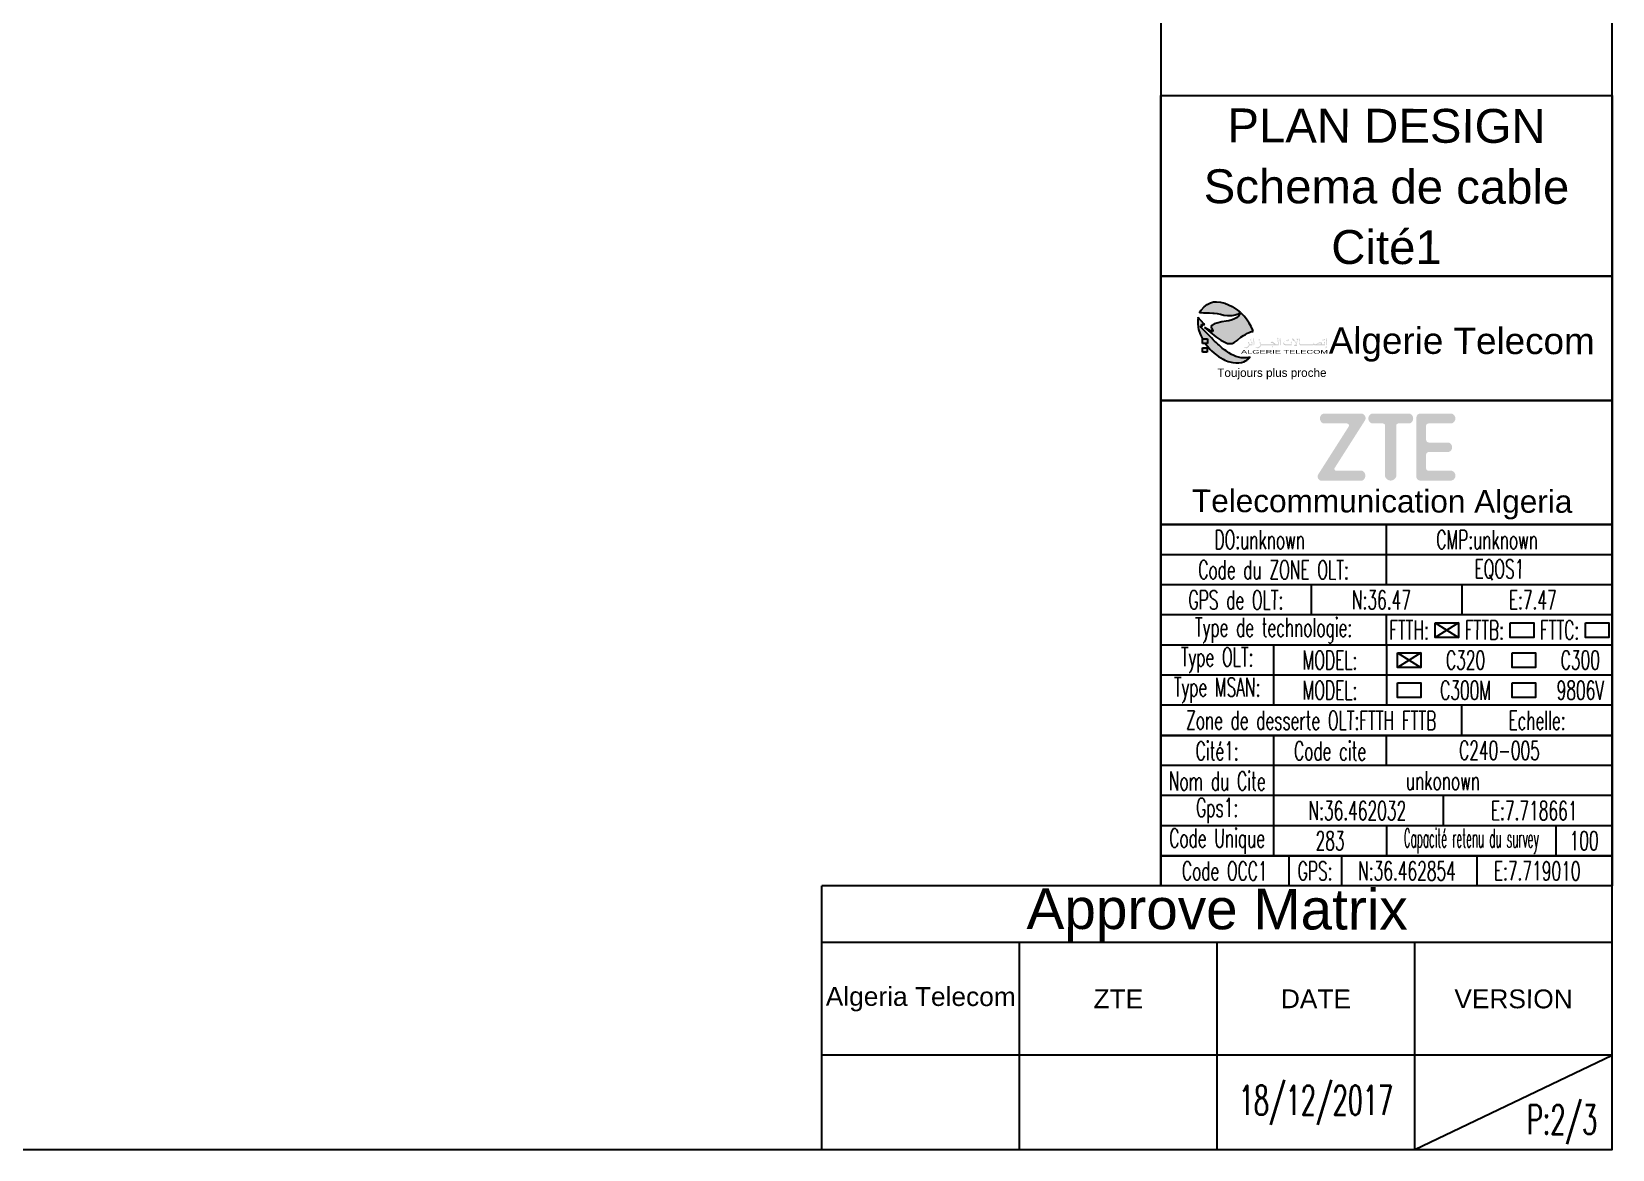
# Model space of a CAD drawing. Header units: millimetres. Extents: x -1989 to 1812, y -2461 to 746.
# Drawn here: x -1000 to -580, y -297 to 0 of the extents above; entities that cross this region are included whole.
import ezdxf
from ezdxf.enums import TextEntityAlignment as Align

# ---------------------------------------------------------------- set-up
doc = ezdxf.new("R2010")
doc.units = ezdxf.units.MM
doc.layers.get('0').update_dxf_attribs({"lineweight": 25, "true_color": 0xffffff})
doc.styles.add('textstyle100', font='')
doc.styles.add('textstyle101', font='')
doc.styles.add('textstyle15', font='romans', dxfattribs={"width": 0.6})
doc.styles.add('textstyle16', font='romans', dxfattribs={"width": 0.6})
doc.styles.add('textstyle17', font='romans', dxfattribs={"width": 0.6})
doc.styles.add('textstyle18', font='romans', dxfattribs={"width": 0.6})
doc.styles.add('textstyle19', font='romans', dxfattribs={"width": 0.6})
doc.styles.add('textstyle20', font='romans', dxfattribs={"width": 0.6})
doc.styles.add('textstyle21', font='romans', dxfattribs={"width": 0.6})
doc.styles.add('textstyle22', font='romans', dxfattribs={"width": 0.6})
doc.styles.add('textstyle23', font='romans', dxfattribs={"width": 0.6})
doc.styles.add('textstyle24', font='romans', dxfattribs={"width": 0.6})
doc.styles.add('textstyle25', font='romans', dxfattribs={"width": 0.6})
doc.styles.add('textstyle26', font='romans', dxfattribs={"width": 0.6})
doc.styles.add('textstyle27', font='romans', dxfattribs={"width": 0.6})
doc.styles.add('textstyle28', font='romans', dxfattribs={"width": 0.6})
doc.styles.add('textstyle29', font='romans', dxfattribs={"width": 0.6})
doc.styles.add('textstyle30', font='romans', dxfattribs={"width": 0.6})
doc.styles.add('textstyle31', font='romans', dxfattribs={"width": 0.6})
doc.styles.add('textstyle32', font='romans', dxfattribs={"width": 0.6})
doc.styles.add('textstyle33', font='romans', dxfattribs={"width": 0.6})
doc.styles.add('textstyle34', font='romans', dxfattribs={"width": 0.6})
doc.styles.add('textstyle35', font='romans', dxfattribs={"width": 0.6})
doc.styles.add('textstyle36', font='romans', dxfattribs={"width": 0.4})
doc.styles.add('textstyle37', font='romans', dxfattribs={"width": 0.6})
doc.styles.add('textstyle38', font='romans', dxfattribs={"width": 0.6})
doc.styles.add('textstyle39', font='romans', dxfattribs={"width": 0.6})
doc.styles.add('textstyle40', font='romans', dxfattribs={"width": 0.6})
doc.styles.add('textstyle41', font='romans', dxfattribs={"width": 0.6})
doc.styles.add('textstyle42', font='romans', dxfattribs={"width": 0.6})
doc.styles.add('textstyle43', font='romans', dxfattribs={"width": 0.6})
doc.styles.add('textstyle44', font='romans', dxfattribs={"width": 0.6})
doc.styles.add('textstyle45', font='romans', dxfattribs={"width": 0.6})
doc.styles.add('textstyle46', font='romans', dxfattribs={"width": 0.6})
doc.styles.add('textstyle47', font='romans', dxfattribs={"width": 0.6})
doc.styles.add('textstyle48', font='romans', dxfattribs={"width": 0.6})
doc.styles.add('textstyle49', font='romans', dxfattribs={"width": 0.6})
doc.styles.add('textstyle50', font='romans', dxfattribs={"width": 0.6})
doc.styles.add('textstyle51', font='romans', dxfattribs={"width": 0.6})
doc.styles.add('textstyle87', font='')
doc.styles.add('textstyle88', font='')
doc.styles.add('textstyle89', font='')
doc.styles.add('textstyle90', font='')
doc.styles.add('textstyle91', font='')
doc.styles.add('textstyle92', font='')
doc.styles.add('textstyle93', font='')
doc.styles.add('textstyle94', font='')
doc.styles.add('textstyle95', font='romans', dxfattribs={"width": 0.6})
doc.styles.add('textstyle96', font='romans', dxfattribs={"width": 0.6})
doc.styles.add('textstyle98', font='')
doc.styles.add('textstyle99', font='', dxfattribs={"width": 1.8})
doc.styles.get('textstyle100').set_extended_font_data('Arial')
doc.styles.get('textstyle101').set_extended_font_data('Arial')
doc.styles.get('textstyle87').set_extended_font_data('Arial')
doc.styles.get('textstyle88').set_extended_font_data('Arial')
doc.styles.get('textstyle89').set_extended_font_data('Arial')
doc.styles.get('textstyle90').set_extended_font_data('Arial')
doc.styles.get('textstyle91').set_extended_font_data('Arial')
doc.styles.get('textstyle92').set_extended_font_data('Arial')
doc.styles.get('textstyle93').set_extended_font_data('Arial')
doc.styles.get('textstyle94').set_extended_font_data('Arial')
doc.styles.get('textstyle98').set_extended_font_data('Arial')
doc.styles.get('textstyle99').set_extended_font_data('Arial')

# ---------------------------------------------------------------- blocks, each defined once
blk = doc.blocks.new('AT LOGO')
at = {"linetype": 'Continuous', "true_color": 0x0000ff}
h = blk.add_hatch(color=5, dxfattribs=at)
h.paths.add_polyline_path([(9.49, -4.04), (9.01, -3.78), (8.54, -3.58), (7.95, -3.43), (7.42, -3.39), (7.03, -3.41), (6.64, -3.53), (6.19, -3.75), (5.76, -4.07), (5.37, -4.49), (5.15, -4.85), (5.32, -4.87), (5.67, -4.89), (6.01, -4.9), (6.48, -4.9), (6.95, -4.94), (7.12, -4.96), (7.55, -5), (7.94, -5.1), (8.39, -5.21), (8.88, -5.27), (9.46, -5.27), (9.88, -5.18), (10.16, -5.09), (10.44, -4.9), (10.55, -4.77), (10.19, -4.52)], flags=0)
h.paths.add_polyline_path([(9.41, -10.38), (9.07, -10.18), (8.69, -9.92), (8.46, -9.76), (8.18, -9.54), (7.99, -9.38), (7.75, -9.15), (7.6, -9.02), (7.37, -8.81), (7.16, -8.61), (6.98, -8.43), (6.73, -8.18), (5.98, -7.41), (5.39, -6.81), (5.33, -6.69), (5.33, -6.6), (5.37, -6.59), (5.49, -6.6), (5.62, -6.64), (5.5, -6.56), (5.46, -6.51), (5.44, -6.48), (5.43, -6.42), (5.46, -6.41), (5.51, -6.41), (5.58, -6.43), (5.83, -6.45), (5.74, -6.31), (4.99, -5.47), (4.96, -5.45), (4.96, -5.47), (4.92, -5.8), (4.92, -6.26), (5, -6.79), (5.04, -7.07), (5.2, -7.56), (5.28, -7.8), (5.56, -8.3), (6.24, -8.3), (6.24, -8.93), (5.93, -8.93), (6.22, -9.3), (6.57, -9.72), (6.74, -9.92), (7.09, -10.24), (7.69, -10.66), (8.28, -11.01), (8.51, -11.14), (8.96, -11.32), (9.6, -11.47), (9.99, -11.51), (10.39, -11.51), (10.75, -11.47), (11.06, -11.38), (11.28, -11.26), (11.46, -11.16), (11.64, -11.01), (11.72, -10.94), (11.91, -10.75), (11.67, -10.8), (11.44, -10.86), (11.17, -10.86), (10.93, -10.86), (10.68, -10.83), (10.32, -10.75), (10, -10.65), (9.72, -10.52)], flags=0)
at = {"true_color": 0x009900}
h = blk.add_hatch(color=94, dxfattribs=at)
h.paths.add_polyline_path([(12.24, -7.18), (12, -6.67), (11.75, -6.22), (11.49, -5.84), (11.27, -5.54), (11.07, -5.31), (10.85, -5.08), (10.64, -4.84), (10.38, -5.27), (10.08, -5.51), (9.81, -5.67), (9.51, -5.81), (9.07, -5.93), (8.7, -5.99), (8.13, -6.06), (7.45, -6.24), (7.1, -6.33), (6.8, -6.54), (6.72, -6.67), (6.7, -6.75), (6.7, -6.82), (6.74, -6.9), (6.88, -7.11), (6.94, -7.18), (6.94, -7.24), (6.93, -7.3), (6.9, -7.34), (6.85, -7.34), (6.75, -7.33), (6.69, -7.29), (5.81, -6.8), (6.56, -7.41), (7.32, -8.04), (8.01, -8.49), (8.51, -8.78), (8.88, -8.92), (9.02, -8.95), (9.3, -8.95), (9.51, -8.92), (9.78, -8.8), (10.02, -8.63), (10.16, -8.52), (10.25, -8.43), (10.65, -8.11), (10.99, -7.88), (11.27, -7.72), (11.54, -7.56), (11.74, -7.47), (11.95, -7.38), (12.06, -7.34), (12.14, -7.33), (12.3, -7.35)], flags=0)
h.paths.add_polyline_path([(6.24, -8.3), (5.56, -8.3), (5.56, -8.93), (6.24, -8.93)], flags=0)
h.paths.add_polyline_path([(6.19, -9.49), (5.57, -9.49), (5.57, -10.08), (6.19, -10.08)], flags=0)
at = {"linetype": 'Continuous', "true_color": 0x0000ff}
h = blk.add_hatch(color=5, dxfattribs=at)
h.paths.add_polyline_path([(12.18, -8.87), (12.17, -8.83), (12.17, -8.81), (12.16, -8.77), (12.14, -8.73), (12.1, -8.68), (12.09, -8.66), (12.08, -8.66), (12.02, -8.79), (12.05, -8.83), (12.05, -8.83), (12.07, -8.86), (12.08, -8.87), (12.09, -8.88), (12.1, -8.92), (12.11, -8.96), (12.12, -8.96), (12.12, -9.05), (11.78, -9.05), (11.78, -8.94), (11.77, -8.9), (11.77, -8.89), (11.75, -8.83), (11.71, -8.77), (11.68, -8.74), (11.65, -8.71), (11.65, -8.71), (11.64, -8.71), (11.63, -8.73), (11.62, -8.76), (11.62, -8.78), (11.6, -8.83), (11.6, -8.83), (11.62, -8.86), (11.63, -8.87), (11.64, -8.89), (11.66, -8.92), (11.68, -8.94), (11.69, -8.97), (11.71, -9.04), (11.72, -9.04), (11.72, -9.12), (11.71, -9.12), (11.71, -9.13), (11.7, -9.16), (11.69, -9.18), (11.67, -9.21), (11.65, -9.24), (11.65, -9.25), (11.6, -9.3), (11.58, -9.32), (11.54, -9.35), (11.51, -9.37), (11.47, -9.4), (11.41, -9.43), (11.38, -9.44), (11.32, -9.46), (11.21, -9.46), (11.07, -9.43), (11.06, -9.43), (11.05, -9.44), (11.05, -9.45), (11.05, -9.46), (11.05, -9.47), (11.1, -9.48), (11.15, -9.51), (11.27, -9.54), (11.33, -9.56), (11.43, -9.56), (11.47, -9.54), (11.5, -9.53), (11.53, -9.51), (11.56, -9.49), (11.59, -9.47), (11.63, -9.44), (11.67, -9.4), (11.7, -9.37), (11.71, -9.35), (11.74, -9.32), (11.75, -9.28), (11.77, -9.25), (11.78, -9.22), (11.78, -9.17), (12.18, -9.17)], flags=0)
h.paths.add_polyline_path([(12.44, -8.85), (12.43, -8.73), (12.39, -8.36), (12.37, -8.21), (12.37, -8.2), (12.37, -8.2), (12.29, -8.34), (12.29, -8.37), (12.3, -8.48), (12.32, -8.59), (12.34, -8.81), (12.35, -8.86), (12.35, -8.91), (12.35, -8.98), (12.36, -8.98), (12.36, -9.16), (12.35, -9.16), (12.35, -9.19), (12.36, -9.2), (12.37, -9.2), (12.37, -9.19), (12.38, -9.19), (12.39, -9.16), (12.4, -9.15), (12.42, -9.1), (12.43, -9.07), (12.44, -9.03)], flags=0)
h.paths.add_polyline_path([(12.08, -8.47), (12.09, -8.46), (12.09, -8.45), (12.09, -8.44), (12.09, -8.44), (12.07, -8.45), (12.07, -8.45), (12.01, -8.45), (12.01, -8.45), (12, -8.44), (11.97, -8.43), (11.96, -8.42), (11.94, -8.41), (11.94, -8.41), (11.94, -8.39), (11.94, -8.39), (11.97, -8.38), (11.97, -8.38), (12.01, -8.38), (12.01, -8.38), (12.04, -8.4), (12.05, -8.4), (12.06, -8.37), (12.06, -8.33), (12.04, -8.31), (12, -8.31), (11.98, -8.32), (11.96, -8.34), (11.93, -8.36), (11.93, -8.37), (11.91, -8.39), (11.9, -8.4), (11.9, -8.41), (11.9, -8.44), (11.91, -8.46), (11.91, -8.46), (11.93, -8.48), (11.93, -8.48), (11.93, -8.49), (11.92, -8.49), (11.9, -8.51), (11.88, -8.52), (11.87, -8.53), (11.87, -8.55), (11.88, -8.55), (11.93, -8.53), (11.96, -8.52), (11.98, -8.51), (12.04, -8.5), (12.06, -8.48)], flags=0)
h.paths.add_polyline_path([(13.05, -8.36), (12.99, -8.48), (13.13, -8.55), (13.19, -8.43)], flags=0)
h.paths.add_polyline_path([(13.2, -8.72), (13.17, -8.71), (13.13, -8.83), (13.17, -8.89), (13.21, -8.94), (13.23, -8.99), (13.24, -9.05), (13.24, -9.12), (13.23, -9.15), (13.19, -9.23), (13.13, -9.3), (13.09, -9.33), (13.07, -9.35), (13.01, -9.39), (13, -9.4), (12.93, -9.44), (12.85, -9.46), (12.74, -9.46), (12.74, -9.46), (12.6, -9.43), (12.58, -9.43), (12.57, -9.45), (12.57, -9.46), (12.58, -9.47), (12.69, -9.51), (12.76, -9.54), (12.86, -9.56), (12.95, -9.56), (13.03, -9.53), (13.09, -9.49), (13.15, -9.45), (13.23, -9.37), (13.25, -9.34), (13.28, -9.29), (13.3, -9.25), (13.3, -9.22), (13.3, -9.17), (15.69, -9.17), (15.69, -8.99), (15.6, -8.4), (15.64, -8.4), (15.64, -8.37), (15.65, -8.31), (15.65, -8.25), (15.62, -8.23), (15.56, -8.21), (15.53, -8.17), (15.53, -8.15), (15.52, -8.14), (15.51, -8.14), (15.5, -8.16), (15.49, -8.21), (15.48, -8.27), (15.52, -8.36), (15.52, -8.38), (15.53, -8.48), (15.55, -8.65), (15.58, -8.81), (15.61, -9.05), (15.3, -9.05), (15.24, -9), (15.18, -8.94), (15.08, -8.85), (15, -8.79), (14.95, -8.75), (14.9, -8.73), (14.85, -8.71), (14.77, -8.71), (14.73, -8.72), (14.7, -8.73), (14.67, -8.76), (14.66, -8.78), (14.64, -8.8), (14.61, -8.85), (14.61, -8.86), (14.74, -8.86), (14.77, -8.86), (14.86, -8.89), (14.97, -8.95), (15.08, -9.05), (13.3, -9.05), (13.3, -8.94), (13.3, -8.9), (13.28, -8.83)], flags=0)
h.paths.add_polyline_path([(14.95, -9.35), (14.82, -9.28), (14.76, -9.39), (14.89, -9.47)], flags=0)
h.paths.add_polyline_path([(15.95, -8.85), (15.91, -8.35), (15.89, -8.21), (15.88, -8.2), (15.88, -8.2), (15.81, -8.33), (15.8, -8.34), (15.8, -8.37), (15.85, -8.81), (15.87, -8.98), (15.87, -9.19), (15.87, -9.2), (15.89, -9.2), (15.92, -9.13), (15.93, -9.1), (15.95, -9.02)], flags=0)
h.paths.add_polyline_path([(17.42, -8.87), (17.4, -8.79), (17.39, -8.74), (17.37, -8.7), (17.36, -8.69), (17.35, -8.68), (17.34, -8.66), (17.33, -8.65), (17.33, -8.65), (17.32, -8.67), (17.3, -8.71), (17.27, -8.78), (17.27, -8.78), (17.28, -8.79), (17.31, -8.82), (17.32, -8.84), (17.33, -8.86), (17.34, -8.88), (17.36, -8.94), (17.36, -8.94), (17.36, -9.03), (16.61, -9.03), (16.56, -9.02), (16.48, -9), (16.45, -8.98), (16.42, -8.95), (16.4, -8.93), (16.39, -8.91), (16.38, -8.88), (16.37, -8.88), (16.37, -8.81), (16.38, -8.81), (16.39, -8.76), (16.42, -8.69), (16.42, -8.67), (16.4, -8.66), (16.38, -8.69), (16.37, -8.71), (16.34, -8.76), (16.33, -8.81), (16.32, -8.84), (16.31, -8.87), (16.31, -8.96), (16.33, -9.03), (16.37, -9.08), (16.39, -9.1), (16.42, -9.13), (16.48, -9.15), (16.52, -9.16), (16.58, -9.17), (17.42, -9.17)], flags=0)
h.paths.add_polyline_path([(16.87, -8.54), (16.73, -8.47), (16.67, -8.58), (16.81, -8.65)], flags=0)
h.paths.add_polyline_path([(17.05, -8.46), (16.92, -8.39), (16.86, -8.51), (16.99, -8.58)], flags=0)
h.paths.add_polyline_path([(17.68, -8.37), (17.61, -8.3), (17.55, -8.25), (17.51, -8.25), (17.49, -8.28), (17.49, -8.3), (17.49, -8.41), (17.5, -8.42), (17.51, -8.45), (17.53, -8.48), (17.56, -8.51), (17.62, -8.57), (17.64, -8.59), (17.65, -8.59), (17.68, -8.59), (17.71, -8.58), (17.74, -8.58), (17.74, -8.59), (17.75, -8.6), (17.76, -8.61), (17.77, -8.62), (17.79, -8.64), (17.79, -8.65), (17.81, -8.66), (17.81, -8.68), (17.83, -8.71), (17.84, -8.72), (17.86, -8.75), (17.97, -8.94), (17.97, -8.96), (17.94, -9), (17.87, -9.06), (17.8, -9.11), (17.75, -9.13), (17.74, -9.19), (17.73, -9.22), (17.73, -9.28), (17.85, -9.28), (17.98, -9.26), (18.08, -9.24), (18.1, -9.24), (18.1, -9.21), (18.1, -9.09), (18.09, -9.03), (18.05, -8.96), (18.05, -8.94), (18.09, -8.87), (18.12, -8.8), (18.15, -8.73), (18.16, -8.66), (18.16, -8.63), (18.17, -8.55), (18.17, -8.47), (18.21, -8.48), (18.22, -8.48), (18.25, -8.36), (18.25, -8.34), (18.17, -8.3), (18.14, -8.28), (18.13, -8.27), (18.12, -8.25), (18.12, -8.24), (18.11, -8.24), (18.1, -8.24), (18.1, -8.24), (18.07, -8.32), (18.07, -8.35), (18.07, -8.41), (18.1, -8.43), (18.1, -8.43), (18.1, -8.57), (18.09, -8.66), (18.05, -8.8), (18.03, -8.86), (18.02, -8.87), (18.01, -8.87), (17.96, -8.78), (17.9, -8.68), (17.8, -8.52)], flags=0)
h.paths.add_polyline_path([(18.01, -9.01), (18.01, -9.01), (18.01, -9.02), (18.01, -9.03), (18.03, -9.06), (18.03, -9.07), (18.04, -9.08), (18.04, -9.08), (18.04, -9.12), (18.04, -9.12), (18.03, -9.13), (18.02, -9.13), (18, -9.14), (17.97, -9.14), (17.97, -9.15), (17.85, -9.15), (17.85, -9.14), (17.86, -9.14), (17.87, -9.14), (17.89, -9.12), (17.95, -9.07), (17.99, -9.03)], flags=0)
h.paths.add_polyline_path([(18.44, -8.31), (18.42, -8.22), (18.42, -8.21), (18.41, -8.21), (18.31, -8.36), (18.34, -8.39), (18.35, -8.41), (18.37, -8.45), (18.39, -8.51), (18.4, -8.66), (18.42, -8.93), (18.43, -9.02), (18.44, -9.06), (18.45, -9.08), (18.46, -9.1), (18.48, -9.13), (18.49, -9.15), (18.51, -9.16), (18.54, -9.17), (20.26, -9.17), (20.29, -9.16), (20.32, -9.15), (20.34, -9.13), (20.35, -9.13), (20.35, -9.13), (20.41, -9.16), (20.45, -9.17), (21.84, -9.17), (21.84, -8.87), (21.83, -8.81), (21.82, -8.78), (21.8, -8.74), (21.77, -8.7), (21.76, -8.67), (21.75, -8.67), (21.75, -8.68), (21.69, -8.8), (21.69, -8.8), (21.72, -8.83), (21.72, -8.84), (21.74, -8.86), (21.75, -8.88), (21.76, -8.91), (21.77, -8.93), (21.78, -8.96), (21.78, -8.96), (21.78, -9.05), (21.45, -9.05), (21.45, -8.92), (21.44, -8.88), (21.42, -8.85), (21.4, -8.82), (21.39, -8.81), (21.36, -8.79), (21.34, -8.77), (21.29, -8.76), (21.17, -8.76), (21.11, -8.77), (21.04, -8.8), (20.99, -8.83), (20.93, -8.87), (20.86, -8.92), (20.76, -8.97), (20.69, -9), (20.64, -9.01), (20.61, -9.02), (20.58, -9.03), (20.49, -9.03), (20.46, -9.02), (20.45, -9.01), (20.44, -9.01), (20.4, -8.97), (20.4, -8.96), (20.39, -8.95), (20.38, -8.94), (20.37, -8.91), (20.35, -8.88), (20.35, -8.85), (20.34, -8.83), (20.34, -8.82), (20.33, -8.81), (20.33, -8.81), (20.32, -8.82), (20.3, -8.85), (20.3, -8.89), (20.31, -8.94), (20.31, -8.96), (20.3, -8.99), (20.29, -9.01), (20.28, -9.01), (20.26, -9.02), (20.24, -9.05), (18.55, -9.05), (18.52, -9), (18.5, -8.96), (18.48, -8.82), (18.47, -8.66), (18.46, -8.45)], flags=0)
h.paths.add_polyline_path([(20.8, -9.03), (20.81, -9.03), (20.88, -8.99), (20.96, -8.95), (21, -8.93), (21.01, -8.93), (21.07, -8.91), (21.11, -8.9), (21.11, -8.9), (21.21, -8.9), (21.21, -8.9), (21.23, -8.91), (21.26, -8.92), (21.27, -8.92), (21.28, -8.93), (21.29, -8.93), (21.31, -8.94), (21.31, -8.95), (21.32, -8.95), (21.32, -9), (21.31, -9), (21.3, -9.01), (21.29, -9.01), (21.28, -9.02), (21.23, -9.03), (21.23, -9.03), (20.8, -9.03)], flags=0)
h.paths.add_polyline_path([(22.06, -8.36), (22.05, -8.22), (22.04, -8.2), (22.04, -8.2), (21.97, -8.34), (21.96, -8.35), (21.96, -8.37), (22.01, -8.82), (22.02, -8.98), (22.02, -9.2), (22.03, -9.2), (22.05, -9.2), (22.08, -9.13), (22.09, -9.1), (22.11, -9.03), (22.11, -8.86)], flags=0)
h.paths.add_polyline_path([(21.84, -8.39), (21.71, -8.32), (21.64, -8.44), (21.78, -8.51)], flags=0)
h.paths.add_polyline_path([(21.66, -8.47), (21.52, -8.4), (21.46, -8.51), (21.6, -8.58)], flags=0)
h.paths.add_polyline_path([(22.07, -9.34), (22.06, -9.33), (22.05, -9.32), (22.01, -9.32), (21.99, -9.33), (21.97, -9.34), (21.93, -9.39), (21.91, -9.42), (21.91, -9.46), (21.92, -9.47), (21.92, -9.48), (21.93, -9.48), (21.94, -9.49), (21.95, -9.5), (21.95, -9.5), (21.94, -9.5), (21.92, -9.51), (21.92, -9.51), (21.9, -9.52), (21.89, -9.53), (21.88, -9.54), (21.88, -9.56), (21.89, -9.56), (21.91, -9.55), (22.02, -9.52), (22.05, -9.51), (22.07, -9.49), (22.09, -9.48), (22.09, -9.48), (22.1, -9.47), (22.1, -9.45), (22.09, -9.45), (22.08, -9.46), (22.08, -9.46), (22.02, -9.46), (22.02, -9.46), (22, -9.45), (21.97, -9.43), (21.96, -9.43), (21.95, -9.42), (21.95, -9.41), (21.96, -9.4), (21.96, -9.4), (21.97, -9.4), (21.97, -9.39), (22.02, -9.39), (22.02, -9.4), (22.03, -9.4), (22.04, -9.41), (22.05, -9.41), (22.05, -9.41), (22.06, -9.4), (22.06, -9.4), (22.07, -9.39)], flags=0)
at = {"color": 5, "true_color": 0x0000ff}
for p, q in [((5.37, -4.49), (5.76, -4.07)), ((5.76, -4.07), (6.19, -3.75)), ((6.19, -3.75), (6.64, -3.53)), ((6.64, -3.53), (7.03, -3.41)), ((7.03, -3.41), (7.42, -3.39)), ((7.42, -3.39), (7.95, -3.43)), ((7.95, -3.43), (8.54, -3.58)), ((8.54, -3.58), (9.01, -3.78)), ((9.01, -3.78), (9.49, -4.04)), ((9.49, -4.04), (10.19, -4.52)), ((5.15, -4.85), (5.37, -4.49)), ((5.32, -4.87), (5.15, -4.85)), ((5.67, -4.89), (5.32, -4.87)), ((6.01, -4.9), (5.67, -4.89)), ((6.48, -4.9), (6.01, -4.9)), ((6.95, -4.94), (6.48, -4.9)), ((7.12, -4.96), (6.95, -4.94)), ((7.55, -5), (7.12, -4.96)), ((7.94, -5.1), (7.55, -5)), ((8.39, -5.21), (7.94, -5.1)), ((8.88, -5.27), (8.39, -5.21)), ((9.46, -5.27), (8.88, -5.27)), ((9.88, -5.18), (9.46, -5.27)), ((10.16, -5.09), (9.88, -5.18)), ((10.44, -4.9), (10.16, -5.09)), ((10.19, -4.52), (10.55, -4.77)), ((10.55, -4.77), (10.44, -4.9))]:
    blk.add_line(p, q, dxfattribs=at)
at = {"color": 5, "linetype": 'ByBlock', "true_color": 0x0000ff}
for p, q in [((4.96, -5.47), (4.92, -5.8)), ((4.92, -5.8), (4.92, -6.26)), ((4.92, -6.26), (5, -6.79)), ((5, -6.79), (5.04, -7.07)), ((5.04, -7.07), (5.2, -7.56)), ((5.2, -7.56), (5.28, -7.8)), ((5.28, -7.8), (5.56, -8.3))]:
    blk.add_line(p, q, dxfattribs=at)
at = {"color": 5, "linetype": 'Continuous', "true_color": 0x0000ff}
for p, q in [((4.99, -5.47), (4.96, -5.45)), ((4.96, -5.45), (4.96, -5.47)), ((5.74, -6.31), (4.99, -5.47)), ((5.33, -6.64), (5.34, -6.6)), ((5.33, -6.69), (5.33, -6.64)), ((5.39, -6.81), (5.33, -6.69)), ((5.34, -6.6), (5.37, -6.59)), ((5.37, -6.59), (5.49, -6.6)), ((5.98, -7.41), (5.39, -6.81)), ((5.43, -6.42), (5.46, -6.41)), ((5.43, -6.44), (5.43, -6.42)), ((5.44, -6.48), (5.43, -6.44)), ((5.46, -6.51), (5.44, -6.48)), ((5.46, -6.41), (5.51, -6.41)), ((5.5, -6.56), (5.46, -6.51)), ((5.49, -6.6), (5.62, -6.64)), ((5.62, -6.64), (5.5, -6.56)), ((5.51, -6.41), (5.58, -6.43)), ((5.58, -6.43), (5.83, -6.45)), ((5.83, -6.45), (5.74, -6.31)), ((6.73, -8.18), (5.98, -7.41)), ((6.98, -8.43), (6.73, -8.18)), ((5.93, -8.93), (6.22, -9.3)), ((6.22, -9.3), (6.57, -9.72)), ((6.57, -9.72), (6.74, -9.92)), ((6.74, -9.92), (7.09, -10.24)), ((7.16, -8.61), (6.98, -8.43)), ((7.09, -10.24), (7.69, -10.66)), ((7.37, -8.81), (7.16, -8.61)), ((7.6, -9.02), (7.37, -8.81)), ((7.75, -9.15), (7.6, -9.02)), ((7.99, -9.38), (7.75, -9.15)), ((8.18, -9.54), (7.99, -9.38)), ((8.46, -9.76), (8.18, -9.54)), ((8.69, -9.92), (8.46, -9.76)), ((9.07, -10.18), (8.69, -9.92)), ((9.41, -10.38), (9.07, -10.18)), ((9.72, -10.52), (9.41, -10.38)), ((7.69, -10.66), (8.28, -11.01)), ((8.28, -11.01), (8.51, -11.14)), ((8.51, -11.14), (8.96, -11.32)), ((8.96, -11.32), (9.6, -11.47)), ((9.6, -11.47), (9.99, -11.51)), ((10, -10.65), (9.72, -10.52)), ((9.99, -11.51), (10.39, -11.51)), ((10.32, -10.75), (10, -10.65)), ((10.68, -10.83), (10.32, -10.75)), ((10.39, -11.51), (10.75, -11.47)), ((10.93, -10.86), (10.68, -10.83)), ((10.75, -11.47), (11.06, -11.38)), ((11.17, -10.86), (10.93, -10.86)), ((11.06, -11.38), (11.28, -11.26)), ((11.44, -10.86), (11.17, -10.86)), ((11.28, -11.26), (11.46, -11.16)), ((11.67, -10.8), (11.44, -10.86)), ((11.46, -11.16), (11.64, -11.01)), ((11.64, -11.01), (11.72, -10.94)), ((11.91, -10.75), (11.67, -10.8)), ((11.72, -10.94), (11.91, -10.75))]:
    blk.add_line(p, q, dxfattribs=at)
at = {"color": 92, "lineweight": -3, "true_color": 0x00cc00}
for p, q in [((7.45, -6.24), (7.1, -6.33)), ((8.13, -6.06), (7.45, -6.24)), ((8.7, -5.99), (8.13, -6.06)), ((9.07, -5.93), (8.7, -5.99)), ((9.51, -5.81), (9.07, -5.93)), ((9.81, -5.67), (9.51, -5.81)), ((10.08, -5.51), (9.81, -5.67)), ((10.38, -5.27), (10.08, -5.51)), ((10.64, -4.84), (10.38, -5.27)), ((10.85, -5.08), (10.64, -4.84)), ((10.64, -4.84), (10.64, -4.84)), ((11.07, -5.31), (10.85, -5.08)), ((11.27, -5.54), (11.07, -5.31)), ((11.49, -5.84), (11.27, -5.54)), ((11.75, -6.22), (11.49, -5.84)), ((12, -6.67), (11.75, -6.22)), ((5.56, -8.3), (6.24, -8.3)), ((5.56, -8.93), (5.56, -8.3)), ((6.69, -7.29), (5.81, -6.8)), ((5.81, -6.8), (6.56, -7.41)), ((6.24, -8.3), (6.24, -8.93)), ((6.56, -7.41), (7.32, -8.04)), ((6.75, -7.33), (6.69, -7.29)), ((6.72, -6.67), (6.7, -6.75)), ((6.7, -6.75), (6.7, -6.82)), ((6.7, -6.82), (6.74, -6.9)), ((6.8, -6.54), (6.72, -6.67)), ((6.74, -6.9), (6.88, -7.11)), ((6.85, -7.34), (6.75, -7.33)), ((7.1, -6.33), (6.8, -6.54)), ((6.9, -7.34), (6.85, -7.34)), ((6.88, -7.11), (6.94, -7.18)), ((6.93, -7.3), (6.9, -7.34)), ((6.94, -7.24), (6.93, -7.3)), ((6.94, -7.18), (6.94, -7.24)), ((7.32, -8.04), (8.01, -8.49)), ((10.25, -8.43), (10.65, -8.11)), ((10.65, -8.11), (10.99, -7.88)), ((10.99, -7.88), (11.27, -7.72)), ((11.27, -7.72), (11.54, -7.56)), ((11.54, -7.56), (11.74, -7.47)), ((11.74, -7.47), (11.95, -7.38)), ((11.95, -7.38), (12.06, -7.34)), ((12.24, -7.18), (12, -6.67)), ((12.06, -7.34), (12.14, -7.33)), ((12.14, -7.33), (12.3, -7.35)), ((12.3, -7.35), (12.24, -7.18)), ((6.24, -8.93), (5.56, -8.93)), ((5.57, -9.49), (6.19, -9.49)), ((5.57, -10.08), (5.57, -9.49)), ((6.19, -10.08), (5.57, -10.08)), ((6.19, -9.49), (6.19, -10.08)), ((8.01, -8.49), (8.51, -8.78)), ((8.51, -8.78), (8.88, -8.92)), ((8.88, -8.92), (9.02, -8.95)), ((9.02, -8.95), (9.3, -8.95)), ((9.3, -8.95), (9.51, -8.92)), ((9.51, -8.92), (9.78, -8.8)), ((9.78, -8.8), (10.02, -8.63)), ((10.02, -8.63), (10.16, -8.52)), ((10.16, -8.52), (10.25, -8.43))]:
    blk.add_line(p, q, dxfattribs=at)
at = {"ltscale": 0.2, "style": 'textstyle100'}
blk.add_text('Algerie Telecom', height=3.5, rotation=359.884, dxfattribs=at).set_placement((22.33, -10.29))
at = {"color": 94, "true_color": 0x009900, "style": 'textstyle99', "width": 1.8}
blk.add_text('ALGERIE TELECOM', height=0.4867, dxfattribs=at).set_placement((10.67, -10.29))
at = {"color": 5, "linetype": 'Continuous', "true_color": 0x0000ff, "style": 'textstyle98'}
blk.add_text('Toujours plus proche', height=1.1124, dxfattribs=at).set_placement((7.52, -13.37))
blk = doc.blocks.new('ZTE LOGO')
at = {"true_color": 0x0066cc}
h = blk.add_hatch(color=152, dxfattribs=at)
edge = h.paths.add_edge_path(flags=0)
edge.add_arc((26.6, -2.36), 0.624, 340.3713, 439.47)
edge.add_line((26.72, -1.75), (21.7, -1.75))
edge.add_arc((21.7, -2.15), 0.403, 90, 124.8026)
edge.add_arc((21.87, -2.4), 0.713, 124.8026, 246.0414)
edge.add_line((21.59, -3.06), (24.74, -3.06))
edge.add_arc((24.76, -3.32), 0.263, -37.668, 95.2063, ccw=False)
edge.add_line((24.97, -3.48), (20.88, -9.91))
edge.add_arc((21.03, -10), 0.168, 147.5696, 166.7577)
edge.add_arc((21.43, -10.1), 0.585, 166.7577, 246.7557)
edge.add_arc((21.27, -10.48), 0.168, 246.7557, 270)
edge.add_line((21.27, -10.65), (26.75, -10.65))
edge.add_arc((26.75, -10.48), 0.168, 270, 301.3266)
edge.add_arc((26.46, -10), 0.733, 301.3266, 420.2615)
edge.add_arc((26.74, -9.51), 0.168, 60.2615, 90)
edge.add_line((26.74, -9.34), (23.31, -9.34))
edge.add_arc((23.31, -9.1), 0.234, 136.9789, 270.9901, ccw=False)
edge.add_line((23.14, -8.94), (27.19, -2.57))
edge = h.paths.add_edge_path(flags=0)
edge.add_arc((31.57, -3.34), 0.282, 89.0465, 172.1994, ccw=False)
edge.add_line((31.57, -3.06), (33.09, -3.06))
edge.add_arc((32.85, -2.4), 0.697, 290.3968, 430.0648)
edge.add_line((33.08, -1.75), (28.05, -1.75))
edge.add_arc((28.28, -2.4), 0.697, 109.8891, 249.5896)
edge.add_line((28.04, -3.06), (29.52, -3.06))
edge.add_arc((29.53, -3.34), 0.282, -6.4671, 92.287, ccw=False)
edge.add_line((29.81, -3.37), (29.81, -10.09))
edge.add_arc((29.98, -10.09), 0.168, 180, 202.0682)
edge.add_arc((30.55, -9.86), 0.786, 202.0682, 268.4705)
edge.add_line((30.53, -10.65), (30.57, -10.65))
edge.add_arc((30.55, -9.86), 0.786, 271.5295, 336.5638)
edge.add_arc((31.12, -10.11), 0.168, 336.5638, 360)
edge.add_line((31.29, -10.11), (31.29, -3.3))
edge = h.paths.add_edge_path(flags=0)
edge.add_line((35.26, -5.2), (35.26, -3.39))
edge.add_arc((35.59, -3.39), 0.336, 90, 180, ccw=False)
edge.add_line((35.59, -3.06), (38.65, -3.06))
edge.add_arc((38.48, -2.4), 0.676, 284.7167, 436.0783)
edge.add_line((38.64, -1.75), (34.41, -1.75))
edge.add_arc((34.48, -2.24), 0.498, 97.4126, 173.1021)
edge.add_line((33.98, -2.18), (33.98, -10.22))
edge.add_arc((34.49, -10.13), 0.52, 189.4263, 262.2716)
edge.add_line((34.42, -10.65), (38.65, -10.65))
edge.add_arc((38.48, -9.99), 0.676, 284.7167, 436.0783)
edge.add_line((38.64, -9.34), (35.59, -9.34))
edge.add_arc((35.59, -9), 0.336, 180, 270, ccw=False)
edge.add_line((35.26, -9), (35.26, -7.24))
edge.add_arc((35.66, -7.24), 0.403, 90, 180, ccw=False)
edge.add_line((35.66, -6.84), (38.3, -6.84))
edge.add_arc((38.06, -6.22), 0.663, 291.6587, 429.5493)
edge.add_line((38.29, -5.6), (35.66, -5.6))
edge.add_arc((35.66, -5.2), 0.403, 180, 270, ccw=False)
at = {"ltscale": 0.2, "style": 'textstyle101'}
blk.add_text('Telecommunication Algeria ', height=3, rotation=359.884, dxfattribs=at).set_placement((30, -14.88), align=Align.CENTER)
blk = doc.blocks.new('main_block')
for p, q in [((-700.01, 297), (-700.01, -227)), ((-640.01, -147), (-640.01, -131)), ((-580.01, -139), (-700.01, -139)), ((-580.01, -147), (-700.01, -147)), ((-660.01, -147), (-660.01, -155)), ((-620.01, -147), (-620.01, -155)), ((-580.01, -155), (-700.01, -155)), ((-640.01, -163), (-640.01, -155)), ((-580.01, -163), (-700.01, -163)), ((-670.01, -163), (-670.01, -179)), ((-640.01, -163), (-640.01, -179)), ((-580.01, -171), (-700.01, -171)), ((-580.01, -179), (-700.01, -179)), ((-620.01, -187), (-620.01, -179)), ((-669.99, -211), (-669.99, -187)), ((-639.99, -195), (-639.99, -187)), ((-579.99, -195), (-700.01, -195)), ((-579.99, -203), (-700.01, -203)), ((-624.99, -203), (-624.99, -211)), ((-580.01, -211), (-700.01, -211)), ((-670, -211), (-670, -219)), ((-640, -211), (-640, -219)), ((-595, -211), (-595, -219)), ((-665.98, -219), (-665.98, -227)), ((-651.99, -219), (-651.99, -227)), ((-615.99, -219), (-615.99, -227)), ((-580.01, -227), (-790.01, -227)), ((-790.01, -297), (-790.01, -227)), ((-580.01, -242), (-790.01, -242)), ((-737.51, -297), (-737.51, -242)), ((-685.01, -297), (-685.01, -242)), ((-632.51, -297), (-632.51, -242)), ((-580.01, -272), (-790.01, -272)), ((-632.51, -297), (-580.01, -272))]:
    blk.add_line(p, q)
at = {"color": 1, "ltscale": 3, "true_color": 0xff0000}
for p, q in [((-627.11, -157.05), (-620.9, -160.96)), ((-620.9, -157.05), (-627.11, -160.96)), ((-637.11, -165.05), (-630.89, -168.96)), ((-630.89, -165.05), (-637.11, -168.96))]:
    blk.add_line(p, q, dxfattribs=at)
for points in [[(-1420.01, -297), (-580.01, -297), (-580.01, 297), (-1420.01, 297)], [(-580.01, -65), (-700.01, -65), (-700.01, -17), (-580.01, -17)], [(-700.01, -65), (-580.01, -65), (-580.01, -98), (-700.01, -98)], [(-700.01, -98), (-580.01, -98), (-580.01, -131), (-700.01, -131)], [(-580.01, -187), (-700.01, -187), (-700.01, -131), (-580.01, -131)], [(-627.11, -157.05), (-620.9, -157.05), (-620.9, -160.96), (-627.11, -160.96)], [(-607.11, -157.05), (-600.9, -157.05), (-600.9, -160.96), (-607.11, -160.96)], [(-587.11, -157.05), (-580.9, -157.05), (-580.9, -160.96), (-587.11, -160.96)], [(-637.11, -165.05), (-630.89, -165.05), (-630.89, -168.96), (-637.11, -168.96)], [(-606.61, -165.05), (-600.4, -165.05), (-600.4, -168.96), (-606.61, -168.96)], [(-637.11, -173.05), (-630.89, -173.05), (-630.89, -176.96), (-637.11, -176.96)], [(-606.61, -173.05), (-600.4, -173.05), (-600.4, -176.96), (-606.61, -176.96)], [(-700.01, -187), (-580.01, -187), (-580.01, -219), (-700.01, -219)], [(-700.01, -219), (-580.01, -219), (-580.01, -227), (-700.01, -227)]]:
    blk.add_lwpolyline(points, close=True)
at = {"xscale": 2, "yscale": 2, "zscale": 2}
for name, p in [('AT LOGO', (-700.01, -65)), ('ZTE LOGO', (-700.01, -98))]:
    blk.add_blockref(name, p, dxfattribs=at)
at = {"ltscale": 0.2}
for s, style, p in [('PLAN DESIGN', 'textstyle87', (-640.01, -25)), ('Schema de cable', 'textstyle88', (-640.01, -41)), ('Cité1', 'textstyle89', (-640.01, -57))]:
    blk.add_text(s, height=9, rotation=359.884, dxfattribs=dict(at, style=style)).set_placement(p, align=Align.MIDDLE)
for s, height, style, width, p in [('DO:unknown', 5, 'textstyle15', 0.6, (-673.68, -135)), ('CMP:unknown', 5, 'textstyle16', 0.6, (-613.26, -135)), ('Code du ZONE OLT:', 5, 'textstyle17', 0.6, (-670.01, -143)), ('GPS de OLT:', 5, 'textstyle18', 0.6, (-680.01, -151)), ('N:36.47', 5, 'textstyle24', 0.6, (-641.35, -151)), ('E:7.47', 5, 'textstyle25', 0.6, (-601.14, -151)), ('Type de technologie:', 5, 'textstyle19', 0.6, (-670.01, -159)), ('FTTH:', 5, 'textstyle26', 0.6, (-634.01, -159)), ('FTTB:', 5, 'textstyle27', 0.6, (-614.01, -159)), ('FTTC:', 5, 'textstyle28', 0.6, (-594.01, -159)), ('Type OLT:', 5, 'textstyle20', 0.6, (-685.01, -167)), ('MODEL:', 5, 'textstyle31', 0.6, (-655.01, -167)), ('C320', 5, 'textstyle32', 0.6, (-619, -167)), ('C300', 5, 'textstyle33', 0.6, (-588.51, -167)), ('Type MSAN:', 5, 'textstyle21', 0.6, (-685.01, -175)), ('MODEL:', 5, 'textstyle30', 0.6, (-655.01, -175)), ('C300M', 5, 'textstyle34', 0.6, (-619, -175)), ('9806V', 5, 'textstyle35', 0.6, (-588.51, -175)), ('Zone de desserte OLT:FTTH FTTB', 5, 'textstyle22', 0.6, (-660.01, -183)), ('Echelle:', 5, 'textstyle29', 0.6, (-600.01, -183)), ('Cité1:', 5, 'textstyle40', 0.6, (-684.99, -191)), ('Code cite', 5, 'textstyle44', 0.6, (-654.99, -191)), ('Nom du Cite', 5, 'textstyle45', 0.6, (-684.99, -199)), ('Gps1:', 5, 'textstyle41', 0.6, (-684.99, -207)), ('N:36.462032', 5, 'textstyle46', 0.6, (-647.75, -207)), ('E:7.718661', 5, 'textstyle47', 0.6, (-600.78, -207)), ('Code Unique', 4.9995, 'textstyle38', 0.6, (-685, -215)), ('Capacité retenu du survey', 4.9995, 'textstyle36', 0.4, (-617.5, -215)), ('GPS:', 5, 'textstyle48', 0.6, (-658.99, -223)), ('N:36.462854', 5, 'textstyle49', 0.6, (-634.56, -223)), ('E:7.719010', 5, 'textstyle50', 0.6, (-599.98, -223))]:
    blk.add_text(s, height=height, rotation=359.884, dxfattribs=dict(at, style=style, width=width)).set_placement(p, align=Align.MIDDLE)
at = {"color": 1, "ltscale": 0.2, "true_color": 0xff0000, "width": 0.6}
for s, height, style, p in [('EQOS1', 5, 'textstyle23', (-610.01, -143)), ('C240-005', 5, 'textstyle43', (-609.99, -191)), ('unkonown', 5, 'textstyle42', (-624.99, -199)), ('283', 4.999, 'textstyle39', (-655, -215)), ('100', 4.999, 'textstyle37', (-587.51, -215)), ('Code OCC1', 4.999, 'textstyle51', (-682.98, -223))]:
    blk.add_text(s, height=height, rotation=359.884, dxfattribs=dict(at, style=style)).set_placement(p, align=Align.MIDDLE)
for s, height, style, p in [('Approve Matrix', 10.7809, 'textstyle91', (-685.01, -234.46)), ('Algeria Telecom', 5, 'textstyle94', (-763.76, -257)), ('ZTE', 5, 'textstyle93', (-711.26, -257)), ('DATE', 5, 'textstyle92', (-658.76, -257)), ('VERSION', 5, 'textstyle90', (-606.26, -257))]:
    blk.add_text(s, height=height, rotation=359.884, dxfattribs=dict(style=style)).set_placement(p, align=Align.MIDDLE)
at = {"style": 'textstyle95', "width": 0.6}
blk.add_text('18/12/2017', height=7.824, dxfattribs=at).set_placement((-658.76, -284.5), align=Align.MIDDLE)
at = {"style": 'textstyle96', "width": 0.6}
blk.add_text('P:2/3', height=7.824, dxfattribs=at).set_placement((-584.01, -293), align=Align.RIGHT)
blk = doc.blocks.new('big_block')
blk.add_blockref('main_block', (0, 0))

msp = doc.modelspace()

# ---------------------------------------------------------------- block references
msp.add_blockref('big_block', (0, 0))

doc.saveas('drawing.dxf')
